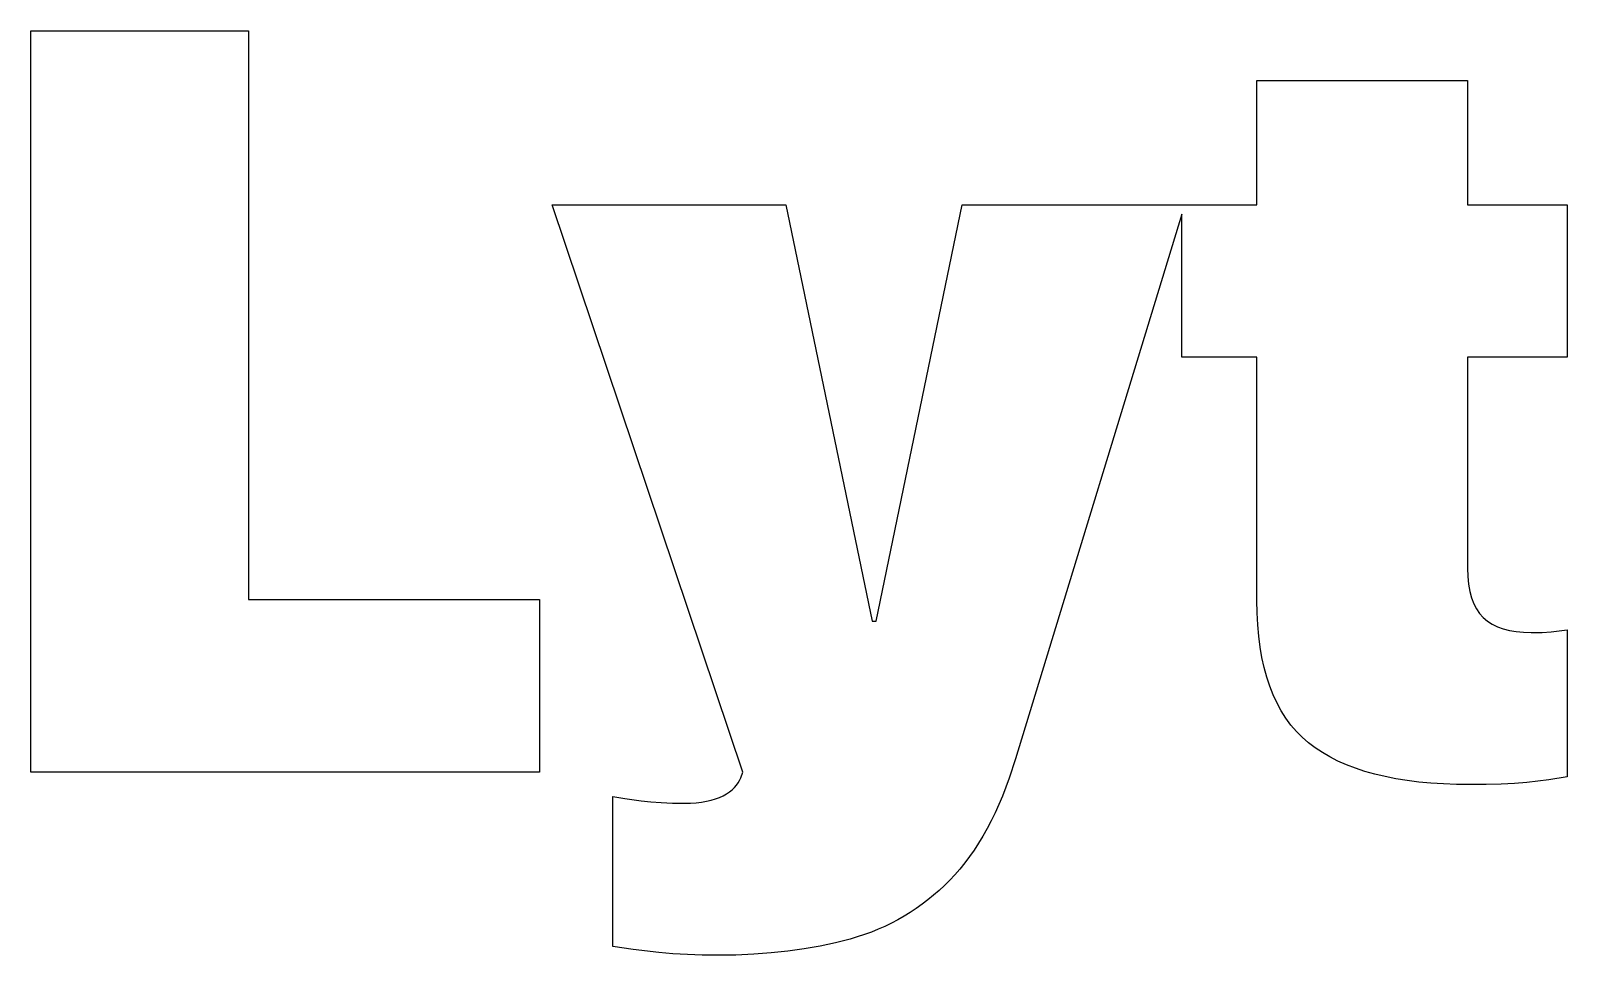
# Model space of a CAD drawing. Extents: x -40 to 40, y -8.1 to 8.1.
# Drawn here: x -17.7 to 1.22, y -4.25 to 7.14 of the extents above; entities that cross this region are included whole.
import ezdxf

# ---------------------------------------------------------------- set-up
doc = ezdxf.new("R2010")
doc.units = 0
doc.layers.get('0').update_dxf_attribs({"color": 3, "linetype": 'CONTINUOUS'})

msp = doc.modelspace()

# ---------------------------------------------------------------- linework, layer by layer
at = {"color": 3}
for p, q in [((-17.702764, -1.995539), (-17.702764, 7.137054)), ((-17.702764, 7.137054), (-15.019313, 7.137054)), ((-15.019313, 7.137054), (-15.019313, 0.130968)), ((-2.602928, 6.523152), (-0.008081, 6.523152)), ((-2.602928, 4.991559), (-2.602928, 6.523152)), ((-0.008081, 6.523152), (-0.008081, 4.991559)), ((-8.934534, -1.995539), (-11.282554, 4.991559)), ((-11.282554, 4.991559), (-8.402907, 4.991559)), ((-8.402907, 4.991559), (-7.339482, -0.134845)), ((-7.289742, -0.134845), (-6.232096, 4.991559)), ((-6.232096, 4.991559), (-2.602928, 4.991559)), ((-0.008081, 4.991559), (1.219724, 4.991559)), ((1.219724, 4.991559), (1.219724, 3.118206)), ((-3.526946, 4.876024), (-5.573891, -1.830989)), ((-3.526946, 3.118206), (-3.526946, 4.876024)), ((-2.602928, 3.118206), (-3.526946, 3.118206)), ((-2.602928, 0.11831), (-2.602928, 3.118206)), ((1.219724, 3.118206), (-0.008081, 3.118206)), ((-0.008081, 3.118206), (-0.008081, 0.517031)), ((-0.008081, 0.517031), (-0.005065, 0.414779)), ((-0.005065, 0.414779), (0.003983, 0.320044)), ((0.003983, 0.320044), (0.019064, 0.232824)), ((0.019064, 0.232824), (0.040176, 0.15312)), ((-15.019313, 0.130968), (-11.43716, 0.130968)), ((-11.43716, 0.130968), (-11.43716, -1.995539)), ((-2.600443, -0.03315), (-2.602928, 0.11831)), ((0.040176, 0.15312), (0.067321, 0.080931)), ((0.067321, 0.080931), (0.100499, 0.016258)), ((0.100499, 0.016258), (0.139708, -0.0409)), ((-7.339482, -0.134845), (-7.289742, -0.134845)), ((-2.59299, -0.178998), (-2.600443, -0.03315)), ((-2.580567, -0.319235), (-2.59299, -0.178998)), ((0.139708, -0.0409), (0.18495, -0.090542)), ((0.18495, -0.090542), (0.236422, -0.133559)), ((0.236422, -0.133559), (0.294321, -0.17084)), ((0.294321, -0.17084), (0.358648, -0.202387)), ((-2.563174, -0.453861), (-2.580567, -0.319235)), ((0.358648, -0.202387), (0.429403, -0.228197)), ((0.429403, -0.228197), (0.506586, -0.248271)), ((0.506586, -0.248271), (0.590197, -0.262609)), ((0.590197, -0.262609), (0.680235, -0.271212)), ((0.680235, -0.271212), (0.776701, -0.274081)), ((0.776701, -0.274081), (0.910399, -0.271707)), ((0.910399, -0.271707), (1.020364, -0.264588)), ((1.020364, -0.264588), (1.219724, -0.242437)), ((1.219724, -0.242437), (1.219724, -2.052499)), ((-2.540813, -0.582873), (-2.563174, -0.453861)), ((-2.513483, -0.706275), (-2.540813, -0.582873)), ((-2.481183, -0.824065), (-2.513483, -0.706275)), ((-2.443914, -0.936242), (-2.481183, -0.824065)), ((-2.401676, -1.042807), (-2.443914, -0.936242)), ((-2.354469, -1.143759), (-2.401676, -1.042807)), ((-2.302293, -1.239102), (-2.354469, -1.143759)), ((-2.245148, -1.32883), (-2.302293, -1.239102)), ((-2.183033, -1.412947), (-2.245148, -1.32883)), ((-2.115949, -1.491453), (-2.183033, -1.412947)), ((-2.043896, -1.564347), (-2.115949, -1.491453)), ((-1.966874, -1.631628), (-2.043896, -1.564347)), ((-1.884561, -1.694089), (-1.966874, -1.631628)), ((-1.796637, -1.752521), (-1.884561, -1.694089)), ((-5.573891, -1.830989), (-5.651618, -2.066147)), ((-1.7031, -1.806921), (-1.796637, -1.752521)), ((-1.603952, -1.857293), (-1.7031, -1.806921)), ((-1.499191, -1.903634), (-1.603952, -1.857293)), ((-11.43716, -1.995539), (-17.702764, -1.995539)), ((-8.972903, -2.096259), (-8.95985, -2.065157)), ((-8.95985, -2.065157), (-8.934534, -1.995539)), ((-5.651618, -2.066147), (-5.693003, -2.178534)), ((-1.388819, -1.945946), (-1.499191, -1.903634)), ((-1.272834, -1.984229), (-1.388819, -1.945946)), ((-1.151238, -2.018483), (-1.272834, -1.984229)), ((-1.02403, -2.048705), (-1.151238, -2.018483)), ((-0.891209, -2.074898), (-1.02403, -2.048705)), ((-0.752777, -2.097061), (-0.891209, -2.074898)), ((1.219724, -2.052499), (0.991093, -2.0881)), ((-9.175032, -2.283505), (-9.13429, -2.260019)), ((-9.13429, -2.260019), (-9.097503, -2.235444)), ((-9.097503, -2.235444), (-9.064672, -2.209783)), ((-9.064672, -2.209783), (-9.035796, -2.183033)), ((-9.035796, -2.183033), (-9.010876, -2.155196)), ((-9.010876, -2.155196), (-8.989912, -2.126271)), ((-8.989912, -2.126271), (-8.972903, -2.096259)), ((-5.693003, -2.178534), (-5.736069, -2.28746)), ((-0.608733, -2.115195), (-0.752777, -2.097061)), ((-0.459077, -2.1293), (-0.608733, -2.115195)), ((-0.303809, -2.139373), (-0.459077, -2.1293)), ((-0.142929, -2.145418), (-0.303809, -2.139373)), ((0.023563, -2.147433), (-0.142929, -2.145418)), ((0.221539, -2.145653), (0.023563, -2.147433)), ((0.404088, -2.140313), (0.221539, -2.145653)), ((0.57121, -2.131413), (0.404088, -2.140313)), ((0.722906, -2.118953), (0.57121, -2.131413)), ((0.991093, -2.0881), (0.722906, -2.118953)), ((-10.535744, -4.141034), (-10.535744, -2.292998)), ((-10.535744, -2.292998), (-10.384642, -2.319104)), ((-10.384642, -2.319104), (-10.184491, -2.346794)), ((-10.184491, -2.346794), (-10.066813, -2.359254)), ((-10.066813, -2.359254), (-9.938455, -2.368154)), ((-9.938455, -2.368154), (-9.799417, -2.373494)), ((-9.799417, -2.373494), (-9.649699, -2.375273)), ((-9.649699, -2.375273), (-9.575829, -2.373839)), ((-9.575829, -2.373839), (-9.506112, -2.369537)), ((-9.506112, -2.369537), (-9.440549, -2.362368)), ((-9.440549, -2.362368), (-9.379139, -2.352332)), ((-9.379139, -2.352332), (-9.321882, -2.339427)), ((-9.321882, -2.339427), (-9.268779, -2.323653)), ((-9.268779, -2.323653), (-9.219829, -2.305013)), ((-9.219829, -2.305013), (-9.175032, -2.283505)), ((-5.780817, -2.392925), (-5.827245, -2.494929)), ((-5.736069, -2.28746), (-5.780817, -2.392925)), ((-5.875354, -2.593471), (-5.925145, -2.688554)), ((-5.827245, -2.494929), (-5.875354, -2.593471)), ((-5.976617, -2.780175), (-6.02977, -2.868334)), ((-5.925145, -2.688554), (-5.976617, -2.780175)), ((-6.084604, -2.953032), (-6.141119, -3.034269)), ((-6.02977, -2.868334), (-6.084604, -2.953032)), ((-6.259192, -3.186361), (-6.32075, -3.257214)), ((-6.199315, -3.112045), (-6.259192, -3.186361)), ((-6.141119, -3.034269), (-6.199315, -3.112045)), ((-6.448861, -3.388997), (-6.515314, -3.450839)), ((-6.38399, -3.324607), (-6.448861, -3.388997)), ((-6.32075, -3.257214), (-6.38399, -3.324607)), ((-6.652968, -3.566885), (-6.724168, -3.62109)), ((-6.58335, -3.510135), (-6.652968, -3.566885)), ((-6.515314, -3.450839), (-6.58335, -3.510135)), ((-6.947261, -3.768421), (-7.02479, -3.812439)), ((-6.871315, -3.721857), (-6.947261, -3.768421)), ((-6.79695, -3.672746), (-6.871315, -3.721857)), ((-6.724168, -3.62109), (-6.79695, -3.672746)), ((-7.350728, -3.963048), (-7.436168, -3.994333)), ((-7.266871, -3.929214), (-7.350728, -3.963048)), ((-7.184595, -3.892836), (-7.266871, -3.929214)), ((-7.103902, -3.85391), (-7.184595, -3.892836)), ((-7.02479, -3.812439), (-7.103902, -3.85391)), ((-10.28338, -4.178218), (-10.535744, -4.141034)), ((-7.982036, -4.136486), (-8.176649, -4.170751)), ((-7.793751, -4.095991), (-7.982036, -4.136486)), ((-7.611795, -4.049265), (-7.793751, -4.095991)), ((-7.523191, -4.023072), (-7.611795, -4.049265)), ((-7.436168, -3.994333), (-7.523191, -4.023072)), ((-9.969308, -4.213817), (-10.28338, -4.178218)), ((-9.79467, -4.229046), (-9.969308, -4.213817)), ((-9.615681, -4.239923), (-9.79467, -4.229046)), ((-9.432341, -4.24645), (-9.615681, -4.239923)), ((-9.24465, -4.248627), (-9.432341, -4.24645)), ((-9.018392, -4.245512), (-9.24465, -4.248627)), ((-8.798463, -4.236166), (-9.018392, -4.245512)), ((-8.584863, -4.220591), (-8.798463, -4.236166)), ((-8.377591, -4.198785), (-8.584863, -4.220591)), ((-8.176649, -4.170751), (-8.377591, -4.198785))]:
    msp.add_line(p, q, dxfattribs=at)

doc.saveas('drawing.dxf')
